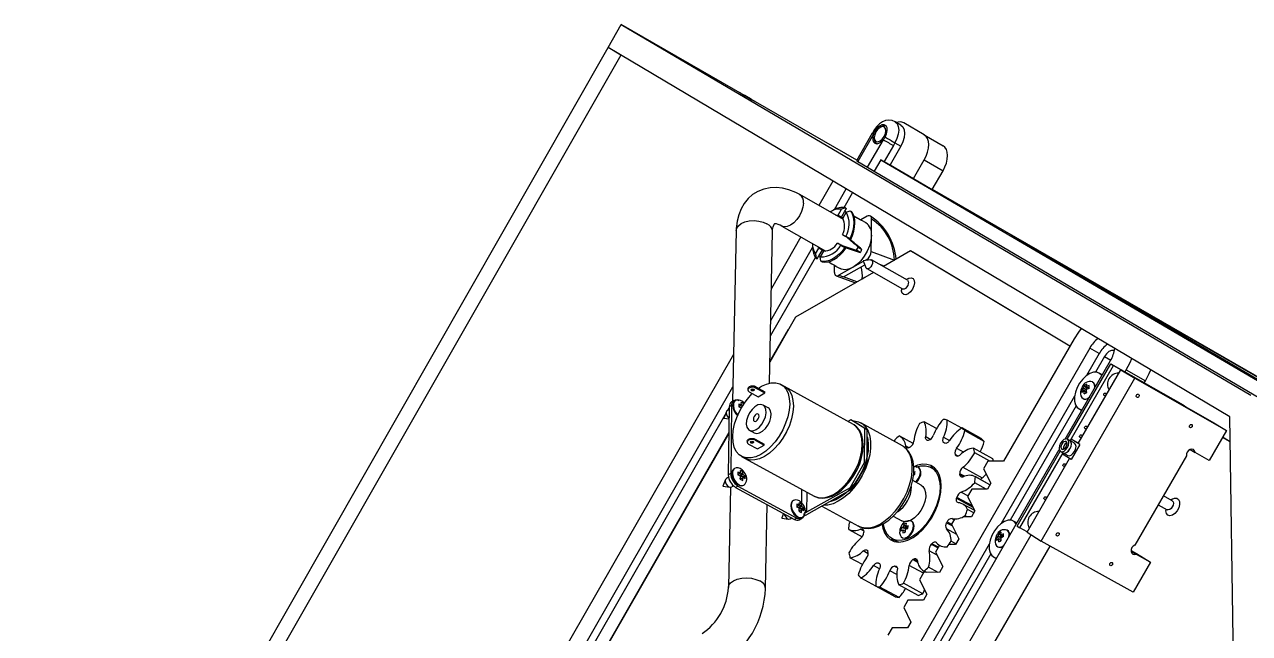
# Model space of a CAD drawing. Extents: x 0 to 155, y 0 to 209.
# Drawn here: x 53 to 114.9, y 178.3 to 209.1 of the extents above; entities that cross this region are included whole.
import ezdxf

# ---------------------------------------------------------------- set-up
doc = ezdxf.new("R2010")
doc.units = 0
doc.layers.get('0').update_dxf_attribs({"linetype": 'CONTINUOUS'})

msp = doc.modelspace()

# ---------------------------------------------------------------- linework, layer by layer
at = {"color": 7, "linetype": 'CONTINUOUS'}
for p, q in [((82.509, 207.905), (83.176, 209.073)), ((83.176, 209.073), (114.969, 190.359)), ((95.075, 202.227), (83.176, 209.073)), ((53.035, 156.292), (82.509, 207.905)), ((83.144, 207.529), (82.509, 207.905)), ((113.914, 189.268), (82.509, 207.905)), ((83.144, 207.529), (53.879, 156.294)), ((89.48, 205.443), (89.36, 205.512)), ((89.36, 205.512), (89.419, 205.476)), ((89.419, 205.476), (89.598, 205.372)), ((89.479, 205.441), (89.48, 205.443)), ((89.66, 205.338), (89.48, 205.443)), ((89.598, 205.372), (89.719, 205.303)), ((89.659, 205.337), (89.66, 205.338)), ((89.719, 205.303), (89.66, 205.338)), ((97.298, 203.994), (97, 204.167)), ((95.852, 203.58), (95.056, 202.194)), ((95.916, 203.543), (95.12, 202.156)), ((95.933, 203.72), (95.839, 203.558)), ((96.313, 203.919), (96.251, 203.884)), ((96.573, 203.93), (96.553, 203.941)), ((98.477, 203.506), (97.441, 204.105)), ((95.613, 201.866), (96.41, 203.255)), ((95.95, 203.358), (95.951, 203.287)), ((96.053, 203.067), (96.072, 203.056)), ((97.293, 202.93), (96.75, 201.983)), ((96.995, 203.102), (96.915, 202.962)), ((96.995, 203.102), (97.293, 202.93)), ((98.477, 203.506), (99.428, 202.953)), ((95.12, 202.156), (95.613, 201.866)), ((96.286, 202.248), (95.951, 201.665)), ((97.099, 201.78), (96.286, 202.248)), ((96.286, 202.248), (122.126, 187.107)), ((96.749, 201.981), (96.75, 201.983)), ((96.75, 201.984), (97.927, 201.294)), ((96.923, 201.881), (96.923, 201.882)), ((97.927, 201.294), (98.472, 202.243)), ((98.472, 202.243), (99.425, 201.692)), ((98.881, 200.744), (99.425, 201.692)), ((93.863, 201.167), (93.157, 199.935)), ((95.951, 201.665), (121.763, 186.481)), ((97.927, 201.294), (98.881, 200.744)), ((94.402, 199.226), (92.184, 200.49)), ((93.937, 199.728), (94.534, 200.769)), ((94.432, 199.836), (94.857, 200.578)), ((119.538, 188.844), (98.884, 200.75)), ((93.896, 199.706), (93.775, 199.637)), ((94.12, 199.451), (94.291, 199.745)), ((94.12, 199.451), (94.298, 199.35)), ((94.494, 199.824), (94.291, 199.745)), ((94.298, 199.35), (94.469, 199.644)), ((94.368, 199.314), (94.298, 199.35)), ((94.532, 199.596), (94.361, 199.302)), ((94.469, 199.644), (94.553, 199.79)), ((94.469, 199.644), (94.546, 199.603)), ((94.494, 199.824), (94.553, 199.79)), ((94.532, 199.596), (94.735, 199.674)), ((94.735, 199.674), (94.794, 199.641)), ((95.591, 199.393), (95.268, 199.208)), ((95.807, 198.431), (95.819, 199.249)), ((88.976, 198.669), (88.788, 190.044)), ((90.662, 190.97), (90.814, 198.627)), ((91.285, 198.893), (93.506, 197.635)), ((95.266, 199.203), (95.269, 199.207)), ((95.534, 199.058), (95.297, 199.193)), ((92.246, 198.348), (90.757, 195.752)), ((94.097, 198.036), (94.275, 197.935)), ((94.262, 197.933), (94.097, 198.036)), ((94.348, 198.467), (94.513, 198.364)), ((94.713, 198.246), (94.513, 198.364)), ((94.713, 198.246), (94.772, 198.212)), ((95.796, 197.611), (95.807, 198.431)), ((102.87, 198.435), (120.751, 188.128)), ((121.791, 187.351), (102.87, 198.435)), ((90.725, 194.131), (92.836, 197.81)), ((92.832, 197.963), (92.835, 197.823)), ((92.981, 197.49), (93.152, 197.784)), ((92.981, 197.49), (93.015, 197.277)), ((93.074, 197.244), (93.159, 197.39)), ((93.152, 197.784), (93.112, 197.858)), ((93.152, 197.784), (93.329, 197.683)), ((93.159, 197.39), (93.329, 197.683)), ((93.226, 197.348), (93.159, 197.39)), ((93.392, 197.633), (93.221, 197.339)), ((93.329, 197.683), (93.407, 197.634)), ((94.262, 197.933), (94.462, 197.814)), ((94.44, 197.832), (94.275, 197.935)), ((94.522, 197.781), (94.44, 197.832)), ((94.462, 197.814), (94.522, 197.781)), ((95.245, 197.565), (95.083, 197.666)), ((95.167, 197.81), (95.328, 197.709)), ((95.796, 197.611), (96.965, 197.182)), ((97.778, 197.642), (96.41, 196.852)), ((105.83, 192.835), (97.778, 197.642)), ((97.778, 197.642), (97.897, 197.574)), ((105.831, 192.837), (97.897, 197.574)), ((90.709, 193.35), (92.985, 197.315)), ((93.015, 197.277), (93.074, 197.244)), ((93.255, 197.126), (93.221, 197.339)), ((93.255, 197.126), (93.314, 197.093)), ((93.943, 196.559), (93.949, 196.909)), ((93.995, 196.881), (94.232, 196.747)), ((95.397, 197.109), (94.17, 196.412)), ((94.404, 196.327), (95.472, 196.933)), ((95.386, 197.136), (95.528, 196.799)), ((95.754, 197.2), (95.393, 197.149)), ((95.559, 197.201), (95.493, 197.163)), ((95.568, 196.752), (97.377, 195.726)), ((97.623, 196.163), (95.815, 197.19)), ((96.45, 196.875), (96.225, 196.958)), ((95.905, 196.561), (91.981, 194.295)), ((94.03, 196.389), (94.999, 196.037)), ((94.17, 196.412), (94.404, 196.327)), ((95.077, 196.082), (94.404, 196.327)), ((95.344, 196.238), (95.472, 196.31)), ((95.344, 196.238), (95.344, 196.237)), ((97.652, 196.24), (97.571, 196.193)), ((97.325, 195.756), (97.326, 195.662)), ((97.329, 195.619), (97.326, 195.662)), ((91.981, 194.295), (90.683, 192.034)), ((91.601, 193.679), (90.684, 192.082)), ((91.621, 193.668), (91.601, 193.679)), ((91.361, 193.262), (91.357, 193.207)), ((91.548, 193.544), (91.506, 193.513)), ((106.045, 193.209), (102.482, 187.027)), ((88.839, 192.41), (77.39, 172.451)), ((106.831, 192.74), (90.442, 164.32)), ((107.314, 192.465), (106.674, 191.356)), ((107.314, 192.465), (106.831, 192.74)), ((105.596, 188.145), (107.885, 192.113)), ((105.695, 188.139), (107.893, 191.949)), ((105.84, 188.058), (108.036, 191.864)), ((107.577, 192.308), (107.126, 191.525)), ((107.893, 191.949), (108.036, 191.864)), ((107.893, 191.949), (111.545, 189.865)), ((108.036, 191.864), (111.688, 189.78)), ((104.373, 182.996), (109.119, 191.218)), ((106.252, 187.92), (108.402, 191.646)), ((107.404, 191.421), (107.308, 191.476)), ((108.402, 191.646), (109.119, 191.218)), ((108.402, 191.646), (113.023, 189.009)), ((108.619, 191.535), (108.68, 191.64)), ((108.68, 191.64), (109.647, 191.087)), ((109.119, 191.218), (113.744, 188.579)), ((78.139, 172.196), (88.804, 190.783)), ((89.567, 190.686), (89.567, 190.629)), ((89.975, 190.722), (89.976, 190.779)), ((89.975, 190.722), (90.422, 190.475)), ((89.976, 190.779), (90.423, 190.532)), ((91.424, 190.803), (91.238, 190.906)), ((94.9, 188.878), (91.424, 190.803)), ((106.542, 190.719), (106.437, 190.644)), ((106.437, 190.644), (106.668, 190.618)), ((106.543, 190.576), (106.438, 190.501)), ((106.542, 190.719), (106.556, 190.851)), ((106.542, 190.719), (106.67, 190.647)), ((106.543, 190.576), (106.682, 190.498)), ((106.556, 190.851), (106.697, 190.66)), ((106.665, 190.788), (106.679, 190.92)), ((106.665, 190.788), (106.801, 190.711)), ((109.586, 190.983), (109.647, 191.087)), ((88.864, 190.088), (88.745, 190.02)), ((89.248, 189.853), (89.236, 189.984)), ((89.641, 190.53), (90.087, 190.283)), ((90.087, 190.283), (90.422, 190.475)), ((90.422, 190.475), (90.423, 190.532)), ((106.067, 190.303), (102.366, 183.887)), ((106.738, 190.207), (106.817, 190.261)), ((78.481, 172.041), (88.42, 189.361)), ((88.489, 189.537), (88.359, 189.206)), ((88.628, 189.645), (88.533, 189.591)), ((88.561, 189.607), (88.629, 189.726)), ((88.63, 189.776), (88.581, 186.34)), ((88.749, 189.844), (88.63, 189.776)), ((88.749, 189.844), (88.7, 186.408)), ((89.248, 189.853), (89.111, 189.775)), ((89.246, 189.711), (89.111, 189.769)), ((89.248, 189.853), (89.113, 189.912)), ((89.346, 189.898), (89.217, 189.723)), ((90.587, 189.726), (90.339, 189.863)), ((106.141, 189.818), (102.814, 184.05)), ((106.287, 189.67), (106.384, 189.615)), ((111.545, 189.865), (111.688, 189.78)), ((111.688, 189.78), (111.684, 189.773)), ((88.361, 189.203), (88.621, 189.162)), ((94.761, 189.123), (94.611, 189.038)), ((95.475, 188.675), (94.761, 189.123)), ((94.761, 189.123), (94.883, 189.055)), ((95.598, 188.607), (94.883, 189.055)), ((94.932, 188.859), (94.9, 188.878)), ((97.369, 187.804), (95.27, 188.968)), ((99.095, 188.671), (98.471, 189.018)), ((100.374, 188.695), (99.637, 189.107)), ((101.358, 188.167), (100.392, 188.706)), ((113.023, 189.009), (113.744, 188.579)), ((114.834, 123.52), (113.914, 189.268)), ((88.611, 188.471), (79.007, 171.738)), ((88.611, 188.423), (79.026, 171.725)), ((89.643, 188.589), (89.891, 188.453)), ((89.941, 188.081), (89.942, 188.138)), ((89.941, 188.081), (90.39, 187.835)), ((89.942, 188.138), (90.39, 187.893)), ((95.464, 186.958), (95.475, 188.675)), ((95.475, 188.675), (95.598, 188.607)), ((95.586, 186.89), (95.598, 188.607)), ((96.983, 188.112), (96.961, 188.03)), ((97.915, 187.92), (97.236, 188.297)), ((101.5, 188.017), (100.534, 188.556)), ((105.827, 188.065), (105.704, 188.134)), ((105.888, 188.142), (105.84, 188.058)), ((106.332, 187.871), (105.888, 188.142)), ((106.259, 187.933), (105.888, 188.142)), ((113.744, 188.579), (112.87, 187.067)), ((113.931, 187.998), (113.542, 188.231)), ((113.931, 188.002), (113.544, 188.233)), ((89.532, 188.046), (89.531, 187.989)), ((89.606, 187.89), (90.054, 187.644)), ((89.837, 188.009), (89.843, 188.013)), ((90.054, 187.644), (90.39, 187.835)), ((90.39, 187.835), (90.39, 187.893)), ((96.851, 172.987), (105.292, 187.618)), ((97.39, 187.792), (97.369, 187.804)), ((101.933, 187.152), (100.966, 187.691)), ((103.165, 183.754), (105.345, 187.532)), ((105.361, 187.521), (105.484, 187.452)), ((106.062, 187.933), (105.828, 188.064)), ((106.332, 187.871), (105.893, 187.111)), ((106.066, 187.93), (106.062, 187.933)), ((106.332, 187.871), (106.332, 187.871)), ((111.91, 187.62), (112.158, 187.471)), ((112.87, 187.067), (112.158, 187.471)), ((89.249, 187.269), (89.436, 187.167)), ((89.436, 187.167), (92.921, 185.263)), ((94.735, 185.691), (95.464, 186.958)), ((94.858, 185.624), (95.586, 186.89)), ((95.464, 186.958), (95.586, 186.89)), ((101.781, 187.022), (101.022, 187.445)), ((101.69, 187.022), (101.474, 186.645)), ((102.482, 187.027), (101.69, 187.022)), ((103.306, 183.666), (105.489, 187.45)), ((103.666, 183.439), (105.813, 187.16)), ((105.489, 187.45), (105.45, 187.383)), ((105.893, 187.111), (105.45, 187.383)), ((105.486, 187.451), (105.719, 187.32)), ((105.893, 187.111), (105.893, 187.111)), ((111.715, 187.296), (109.112, 182.793)), ((88.592, 186.22), (88.485, 186.159)), ((88.7, 186.408), (88.581, 186.34)), ((89.199, 186.274), (89.063, 186.332)), ((89.201, 186.418), (89.064, 186.34)), ((89.201, 186.418), (89.065, 186.476)), ((89.313, 186.482), (89.169, 186.287)), ((89.201, 186.418), (89.189, 186.55)), ((89.325, 186.35), (89.195, 186.276)), ((89.198, 186.25), (89.432, 186.276)), ((89.325, 186.35), (89.313, 186.482)), ((97.929, 186.34), (97.995, 186.357)), ((97.944, 186.44), (98.001, 186.409)), ((97.945, 186.49), (98.014, 186.508)), ((99.064, 186.572), (98.822, 186.706)), ((99.064, 186.572), (99.138, 186.525)), ((100.426, 186.719), (101.394, 186.181)), ((101.796, 185.838), (101.053, 186.25)), ((101.796, 185.838), (101.062, 186.245)), ((101.474, 186.645), (101.842, 185.918)), ((88.439, 186.104), (88.309, 185.773)), ((88.31, 185.771), (88.661, 185.713)), ((88.693, 185.712), (88.582, 180.647)), ((88.731, 185.723), (88.839, 185.784)), ((89.067, 185.774), (88.948, 185.706)), ((88.948, 185.706), (91.917, 184.092)), ((89.067, 185.774), (92.036, 184.159)), ((89.324, 186.206), (89.183, 186.127)), ((94.735, 185.691), (92.529, 184.455)), ((94.858, 185.624), (92.533, 184.321)), ((94.735, 185.691), (94.858, 185.624)), ((98.327, 185.81), (97.891, 186.05)), ((100.882, 185.62), (100.666, 185.244)), ((101.672, 185.623), (100.882, 185.62)), ((101.6, 185.623), (101.024, 185.942)), ((101.842, 185.918), (101.672, 185.623)), ((100.666, 185.244), (101.033, 184.514)), ((110.996, 185.034), (110.552, 185.284)), ((110.99, 185.105), (110.934, 185.069)), ((90.457, 180.606), (90.541, 184.84)), ((91.368, 184.39), (91.276, 184.162)), ((92.169, 184.8), (92.033, 184.724)), ((92.168, 184.657), (92.033, 184.714)), ((92.169, 184.8), (92.035, 184.858)), ((92.28, 184.865), (92.136, 184.671)), ((92.291, 184.59), (92.153, 184.512)), ((92.169, 184.8), (92.156, 184.932)), ((92.292, 184.733), (92.163, 184.661)), ((92.167, 184.634), (92.398, 184.66)), ((92.292, 184.733), (92.28, 184.865)), ((93.31, 184.757), (95.151, 183.752)), ((101.025, 184.531), (100.419, 184.865)), ((100.977, 184.418), (100.663, 184.592)), ((101.033, 184.514), (100.863, 184.219)), ((110.29, 184.83), (110.741, 184.577)), ((110.678, 184.612), (110.676, 184.545)), ((91.278, 184.159), (91.628, 184.1)), ((91.697, 184.11), (91.788, 184.162)), ((92.036, 184.159), (91.917, 184.092)), ((92.173, 184.072), (92.292, 184.139)), ((94.681, 183.894), (94.751, 183.97)), ((96.907, 184.252), (97.343, 184.013)), ((97.61, 183.605), (97.451, 183.85)), ((97.535, 183.754), (97.666, 183.788)), ((97.535, 183.754), (97.653, 183.69)), ((100.006, 184.1), (99.858, 183.843)), ((99.858, 183.843), (100.224, 183.111)), ((100.863, 184.219), (100.49, 184.219)), ((100.642, 184.219), (100.536, 184.277)), ((103.08, 183.95), (102.983, 184.003)), ((103.165, 183.754), (103.306, 183.666)), ((94.659, 183.584), (95.344, 183.211)), ((97.561, 183.614), (97.316, 183.66)), ((97.398, 183.559), (97.393, 183.403)), ((97.398, 183.559), (97.513, 183.496)), ((97.417, 183.711), (97.582, 183.62)), ((97.516, 183.602), (97.512, 183.446)), ((97.516, 183.602), (97.646, 183.637)), ((99.883, 176.397), (103.873, 183.31)), ((102.229, 183.242), (102.125, 183.168)), ((102.125, 183.168), (102.352, 183.143)), ((102.229, 183.242), (102.244, 183.375)), ((102.229, 183.242), (102.361, 183.169)), ((102.244, 183.375), (102.387, 183.182)), ((102.351, 183.309), (102.366, 183.442)), ((102.351, 183.309), (102.485, 183.235)), ((103.678, 183.46), (103.306, 183.666)), ((103.666, 183.439), (104.373, 182.996)), ((101.761, 182.837), (91.372, 164.825)), ((96.855, 183.114), (97.097, 182.981)), ((99.246, 182.781), (99.051, 182.442)), ((99.268, 182.768), (99.296, 182.753)), ((99.663, 182.694), (99.635, 182.709)), ((100.054, 182.816), (99.752, 182.817)), ((100.074, 182.852), (99.831, 182.985)), ((100.224, 183.111), (100.054, 182.816)), ((100.861, 175.87), (104.83, 182.743)), ((102.229, 183.098), (102.125, 183.024)), ((102.229, 183.098), (102.365, 183.023)), ((102.423, 182.727), (102.501, 182.78)), ((109.027, 180.423), (104.373, 182.996)), ((108.924, 182.52), (109.188, 182.374)), ((101.831, 182.347), (91.638, 164.677)), ((95.352, 181.815), (94.725, 182.155)), ((99.051, 182.442), (99.416, 181.709)), ((101.986, 182.189), (102.083, 182.136)), ((108.925, 182.491), (109.185, 182.329)), ((109.9, 181.931), (109.027, 180.423)), ((109.185, 182.329), (109.9, 181.931)), ((109.188, 182.374), (109.9, 181.931)), ((98.461, 181.418), (98.244, 181.043)), ((98.447, 181.487), (98.574, 181.417)), ((98.574, 181.417), (98.459, 181.48)), ((99.246, 181.414), (98.461, 181.418)), ((99.173, 181.414), (98.693, 181.676)), ((99.416, 181.709), (99.246, 181.414)), ((96.027, 180.726), (95.282, 181.129)), ((96.999, 180.185), (96.027, 180.712)), ((97.202, 180.148), (96.23, 180.675)), ((98.164, 180.252), (97.191, 180.78)), ((98.4, 180.337), (97.428, 180.865)), ((98.244, 181.043), (98.607, 180.307)), ((98.607, 180.307), (98.437, 180.012)), ((97.654, 180.019), (97.438, 179.644)), ((97.438, 179.644), (97.8, 178.906)), ((98.437, 180.012), (97.654, 180.019)), ((97.8, 178.906), (97.63, 178.611)), ((96.848, 178.62), (96.632, 178.245)), ((97.63, 178.611), (96.848, 178.62))]:
    msp.add_line(p, q, dxfattribs=at)
at = {"color": 8, "linetype": 'CONTINUOUS'}
for p, q in [((96.915, 202.962), (96.45, 202.153)), ((95.615, 197.181), (95.559, 197.201)), ((107.577, 192.308), (107.893, 192.127)), ((98.549, 188.27), (98.802, 188.129)), ((99.452, 188.233), (99.75, 188.067)), ((97.541, 187.797), (97.706, 187.706)), ((100.112, 187.689), (100.469, 187.49)), ((100.182, 187.283), (100.041, 187.362)), ((100.053, 187.338), (100.159, 187.279)), ((100.504, 186.264), (100.267, 186.396)), ((100.268, 186.362), (100.469, 186.251)), ((92.292, 184.915), (92.299, 185.603)), ((92.539, 185.471), (92.529, 184.455)), ((100.111, 185.163), (100.936, 184.707)), ((100.906, 184.766), (100.121, 185.2)), ((100.344, 185.469), (100.687, 185.28)), ((99.606, 183.923), (99.899, 183.762)), ((99.866, 183.826), (99.625, 183.959)), ((99.878, 184.132), (99.99, 184.071)), ((95.414, 183.505), (95.248, 183.596)), ((100.113, 183.333), (99.597, 183.617)), ((98.829, 182.835), (99.17, 182.648)), ((99.189, 182.681), (98.856, 182.864)), ((95.651, 182.356), (95.396, 182.495)), ((97.902, 182.066), (98.141, 181.935)), ((98.134, 181.972), (97.931, 182.083)), ((99.133, 182.278), (98.724, 182.502)), ((96.216, 181.594), (95.916, 181.757)), ((97.09, 181.301), (96.73, 181.497)), ((96.967, 181.733), (97.111, 181.655)), ((97.102, 181.678), (96.994, 181.736)), ((98.432, 181.368), (97.716, 181.758))]:
    msp.add_line(p, q, dxfattribs=at)
at = {"color": 7, "linetype": 'CONTINUOUS'}
for points in [[(89.618, 205.364), (89.469, 205.45), (89.331, 205.53), (89.22, 205.594), (89.152, 205.632), (89.137, 205.64), (89.176, 205.617), (89.264, 205.565), (89.389, 205.492), (89.535, 205.407), (89.681, 205.323), (89.808, 205.25), (89.899, 205.198), (89.941, 205.175), (89.929, 205.183), (89.864, 205.221), (89.755, 205.284), (89.618, 205.364)], [(89.411, 205.483), (89.347, 205.519), (89.313, 205.539), (89.313, 205.538), (89.348, 205.518), (89.411, 205.48), (89.494, 205.432), (89.585, 205.38), (89.668, 205.332), (89.731, 205.295), (89.766, 205.276), (89.765, 205.277), (89.731, 205.297), (89.667, 205.334), (89.584, 205.383), (89.494, 205.435), (89.411, 205.483)], [(96.999, 204.165), (96.852, 204.227), (96.687, 204.246), (96.526, 204.222), (96.366, 204.159), (96.209, 204.053), (96.061, 203.906), (95.932, 203.72)], [(95.916, 203.543), (95.879, 203.393), (95.878, 203.258), (95.913, 203.15), (95.98, 203.08), (96.073, 203.056), (96.184, 203.079), (96.3, 203.148), (96.41, 203.255)], [(96.449, 203.419), (96.513, 203.567), (96.537, 203.711), (96.515, 203.829), (96.452, 203.903), (96.357, 203.921), (96.245, 203.881), (96.133, 203.789), (96.037, 203.659), (95.973, 203.51), (95.95, 203.366), (95.971, 203.248), (96.034, 203.175), (96.129, 203.157), (96.241, 203.196), (96.354, 203.289), (96.449, 203.419)], [(96.503, 203.388), (96.577, 203.554), (96.611, 203.718), (96.601, 203.86), (96.547, 203.964), (96.457, 204.016), (96.341, 204.011), (96.213, 203.949), (96.089, 203.837), (95.984, 203.69)], [(97.298, 203.994), (97.4, 203.899), (97.464, 203.755), (97.485, 203.573), (97.462, 203.365), (97.397, 203.146), (97.293, 202.93)], [(98.472, 202.243), (98.568, 202.434), (98.64, 202.63), (98.684, 202.824), (98.699, 203.007), (98.685, 203.172), (98.642, 203.314), (98.572, 203.427), (98.477, 203.506)], [(99.425, 201.692), (99.521, 201.883), (99.593, 202.079), (99.637, 202.272), (99.652, 202.454), (99.637, 202.62), (99.594, 202.761), (99.523, 202.874), (99.428, 202.953)], [(92.184, 200.49), (91.991, 200.591), (91.637, 200.733), (91.313, 200.815), (90.997, 200.848), (90.691, 200.835), (90.368, 200.767), (90.072, 200.649), (89.808, 200.485), (89.578, 200.281), (89.384, 200.042), (89.226, 199.771), (89.105, 199.469), (89.022, 199.137), (88.981, 198.778), (88.976, 198.669)], [(94.008, 199.45), (94.038, 199.453), (94.12, 199.451)], [(94.735, 199.674), (94.816, 199.559), (94.874, 199.418), (94.908, 199.254), (94.917, 199.071), (94.902, 198.874), (94.862, 198.668), (94.799, 198.457), (94.713, 198.246)], [(94.772, 198.212), (94.858, 198.423), (94.921, 198.634), (94.961, 198.84), (94.977, 199.037), (94.967, 199.22), (94.933, 199.384), (94.875, 199.525), (94.794, 199.641)], [(94.899, 199.412), (95.002, 199.356), (95.269, 199.207)], [(95.819, 199.249), (95.807, 199.334), (95.77, 199.393), (95.712, 199.421), (95.64, 199.414), (95.591, 199.393)], [(90.814, 198.627), (90.819, 198.717), (90.841, 198.856), (90.871, 198.949), (90.897, 198.996), (90.908, 199.01), (90.908, 199.01)], [(95.807, 198.431), (95.781, 198.174), (95.709, 197.904), (95.595, 197.633), (95.446, 197.376), (95.268, 197.145), (95.07, 196.953), (94.864, 196.808), (94.658, 196.719), (94.464, 196.689), (94.29, 196.72), (94.232, 196.747)], [(94.462, 197.814), (94.323, 197.638), (94.172, 197.481), (94.015, 197.348), (93.854, 197.242), (93.694, 197.165), (93.538, 197.12), (93.391, 197.107), (93.255, 197.126)], [(93.314, 197.093), (93.45, 197.073), (93.598, 197.086), (93.754, 197.132), (93.914, 197.208), (94.074, 197.314), (94.232, 197.447), (94.382, 197.604), (94.522, 197.781)], [(95.131, 197.845), (95.086, 197.762), (95.034, 197.678)], [(93.62, 197.104), (93.81, 196.99), (94.019, 196.869)], [(95.385, 197.137), (95.386, 197.135), (95.388, 197.134), (95.39, 197.134), (95.392, 197.135), (95.394, 197.137), (95.396, 197.14), (95.397, 197.143), (95.397, 197.146), (95.396, 197.148), (95.395, 197.149), (95.393, 197.149), (95.391, 197.148), (95.388, 197.146), (95.387, 197.143), (95.386, 197.14), (95.385, 197.137)], [(95.754, 197.2), (95.799, 197.197), (95.844, 197.163), (95.866, 197.1), (95.861, 197.016), (95.83, 196.927), (95.779, 196.843), (95.713, 196.78), (95.645, 196.745), (95.584, 196.745), (95.539, 196.779), (95.528, 196.799)], [(93.943, 196.559), (93.947, 196.507), (93.959, 196.462), (93.98, 196.426), (94.008, 196.4), (94.042, 196.386), (94.082, 196.383), (94.125, 196.392), (94.17, 196.412)], [(97.652, 196.24), (97.703, 196.265), (97.817, 196.286), (97.909, 196.248), (97.966, 196.157), (97.982, 196.026), (97.953, 195.872), (97.884, 195.716), (97.784, 195.579), (97.666, 195.48), (97.547, 195.432), (97.442, 195.441), (97.366, 195.506), (97.329, 195.619), (97.329, 195.619)], [(97.623, 196.163), (97.652, 196.136), (97.674, 196.073), (97.67, 195.99), (97.639, 195.9), (97.587, 195.817), (97.522, 195.754), (97.454, 195.719), (97.392, 195.719), (97.377, 195.726)], [(106.398, 193.729), (106.263, 193.549), (106.045, 193.209)], [(108.066, 192.616), (108.05, 192.621), (107.933, 192.619), (107.805, 192.56), (107.682, 192.452), (107.577, 192.308)], [(108.68, 191.64), (108.867, 192.002), (108.956, 192.211)], [(107.442, 191.346), (107.441, 191.348), (107.331, 191.462), (107.187, 191.519), (107.019, 191.517), (106.837, 191.456), (106.653, 191.339), (106.478, 191.174), (106.322, 190.972), (106.197, 190.745), (106.109, 190.507), (106.064, 190.273), (106.065, 190.058), (106.112, 189.875), (106.202, 189.736), (106.33, 189.649), (106.448, 189.622)], [(107.462, 191.38), (107.427, 191.407), (107.404, 191.421)], [(109.647, 191.087), (109.834, 191.45), (109.916, 191.641)], [(90.104, 190.708), (90.26, 190.808), (90.509, 190.924), (90.75, 190.986), (90.976, 190.989), (91.179, 190.935), (91.354, 190.825), (91.496, 190.662), (91.599, 190.451), (91.661, 190.198), (91.679, 189.912), (91.654, 189.6), (91.586, 189.272), (91.476, 188.939), (91.329, 188.61), (91.149, 188.296), (90.941, 188.006), (90.711, 187.749), (90.467, 187.534), (90.217, 187.365), (89.967, 187.25), (89.726, 187.19), (89.501, 187.189), (89.298, 187.245), (89.124, 187.357), (88.984, 187.521), (88.883, 187.733), (88.822, 187.986), (88.805, 188.272), (88.83, 188.583), (88.899, 188.909), (89.008, 189.24), (89.155, 189.567), (89.334, 189.879), (89.541, 190.167), (89.768, 190.423), (89.792, 190.446)], [(91.424, 190.803), (91.54, 190.722), (91.682, 190.559), (91.785, 190.348), (91.847, 190.095), (91.866, 189.809), (91.84, 189.497), (91.772, 189.169), (91.663, 188.836), (91.516, 188.508), (91.335, 188.194), (91.127, 187.904), (90.898, 187.647), (90.654, 187.432), (90.403, 187.263), (90.154, 187.148), (89.913, 187.088), (89.687, 187.087), (89.485, 187.143), (89.436, 187.167)], [(91.424, 190.803), (91.54, 190.722), (91.682, 190.559), (91.785, 190.348), (91.847, 190.095), (91.866, 189.809), (91.84, 189.497), (91.772, 189.169), (91.663, 188.836), (91.516, 188.508), (91.335, 188.194), (91.127, 187.904), (90.898, 187.647), (90.654, 187.432), (90.403, 187.263), (90.154, 187.148), (89.913, 187.088), (89.687, 187.087), (89.485, 187.143), (89.436, 187.167)], [(89.976, 190.779), (89.897, 190.808), (89.804, 190.819), (89.712, 190.808), (89.635, 190.779), (89.584, 190.735), (89.567, 190.686)], [(89.975, 190.722), (89.896, 190.751), (89.803, 190.761), (89.711, 190.751), (89.634, 190.722), (89.583, 190.677), (89.567, 190.626), (89.587, 190.574), (89.641, 190.53)], [(89.746, 190.66), (89.773, 190.67), (89.806, 190.674), (89.839, 190.67), (89.868, 190.66), (89.887, 190.644), (89.894, 190.626), (89.888, 190.607), (89.87, 190.591), (89.842, 190.581), (89.81, 190.577), (89.776, 190.581), (89.748, 190.591), (89.729, 190.607), (89.722, 190.626), (89.728, 190.644), (89.746, 190.66)], [(106.447, 190.772), (106.381, 190.613), (106.366, 190.544), (106.361, 190.434), (106.382, 190.328), (106.435, 190.237), (106.499, 190.186)], [(106.437, 190.644), (106.435, 190.541), (106.438, 190.501)], [(106.559, 190.428), (106.546, 190.533), (106.543, 190.576)], [(106.679, 190.92), (106.589, 190.872), (106.556, 190.851)], [(106.8, 190.847), (106.703, 190.807), (106.665, 190.788)], [(106.801, 190.704), (106.704, 190.664), (106.666, 190.645)], [(106.682, 190.497), (106.669, 190.602), (106.666, 190.645)], [(106.801, 190.704), (106.8, 190.808), (106.8, 190.847)], [(88.912, 190.066), (88.892, 190.055), (88.832, 189.96), (88.81, 189.84), (88.825, 189.697), (88.88, 189.549), (88.968, 189.413), (89.064, 189.32)], [(88.944, 190.094), (88.907, 190.067), (88.848, 189.967), (88.834, 189.827), (88.867, 189.667), (88.942, 189.507), (89.05, 189.37), (89.072, 189.349)], [(89.36, 189.916), (89.272, 189.967), (89.236, 189.984)], [(106.559, 190.428), (106.646, 190.477), (106.682, 190.497)], [(107.632, 190.459), (107.648, 190.444), (107.656, 190.422), (107.655, 190.396), (107.645, 190.371), (107.628, 190.349), (107.606, 190.336), (107.583, 190.332), (107.562, 190.338), (107.546, 190.353), (107.537, 190.375), (107.538, 190.401), (107.548, 190.426), (107.565, 190.447), (107.587, 190.461), (107.61, 190.465), (107.632, 190.459)], [(109.301, 190.405), (109.321, 190.386), (109.332, 190.358), (109.331, 190.326), (109.318, 190.294), (109.297, 190.268), (109.269, 190.251), (109.24, 190.246), (109.213, 190.253), (109.193, 190.272), (109.183, 190.3), (109.184, 190.332), (109.196, 190.364), (109.217, 190.391), (109.245, 190.408), (109.274, 190.413), (109.301, 190.405)], [(88.533, 189.591), (88.532, 189.59), (88.492, 189.545), (88.477, 189.473), (88.49, 189.387), (88.528, 189.298), (88.586, 189.221), (88.622, 189.189)], [(89.113, 189.912), (89.112, 189.81), (89.111, 189.769)], [(89.982, 188.624), (90.131, 188.735), (90.267, 188.89), (90.379, 189.075), (90.456, 189.274), (90.492, 189.468), (90.483, 189.641), (90.43, 189.777), (90.338, 189.864), (90.215, 189.894), (90.073, 189.865), (89.923, 189.779), (89.779, 189.644), (89.654, 189.473), (89.559, 189.279), (89.502, 189.081), (89.488, 188.895), (89.519, 188.739), (89.592, 188.627), (89.7, 188.567), (89.834, 188.566), (89.982, 188.624)], [(89.988, 189.054), (90.043, 189.099), (90.09, 189.163), (90.122, 189.237), (90.134, 189.309), (90.124, 189.368), (90.093, 189.406), (90.047, 189.417), (89.992, 189.399), (89.937, 189.354), (89.89, 189.29), (89.858, 189.217), (89.846, 189.145), (89.856, 189.085), (89.887, 189.047), (89.933, 189.036), (89.988, 189.054)], [(89.891, 188.453), (90.013, 188.423), (90.156, 188.451), (90.306, 188.537), (90.45, 188.671), (90.576, 188.843), (90.671, 189.037), (90.728, 189.236), (90.741, 189.421), (90.71, 189.577), (90.637, 189.69), (90.587, 189.726)], [(106.384, 189.615), (106.426, 189.595), (106.431, 189.593)], [(92.926, 185.263), (92.944, 185.251), (93.142, 185.181), (93.355, 185.161), (93.581, 185.19), (93.818, 185.269), (94.058, 185.396), (94.296, 185.569), (94.522, 185.782), (94.733, 186.028), (94.921, 186.301), (95.084, 186.594), (95.216, 186.899), (95.314, 187.209), (95.376, 187.516), (95.398, 187.813), (95.38, 188.093), (95.319, 188.347), (95.216, 188.569), (95.075, 188.747), (94.935, 188.852)], [(94.859, 189.069), (94.934, 189.066), (95.157, 189.019), (95.352, 188.915), (95.515, 188.757), (95.641, 188.549), (95.726, 188.297), (95.768, 188.007), (95.766, 187.688), (95.72, 187.348), (95.631, 186.997), (95.501, 186.644), (95.334, 186.299), (95.135, 185.972), (94.909, 185.671), (94.663, 185.405), (94.402, 185.181), (94.135, 185.005), (93.869, 184.882), (93.61, 184.815), (93.395, 184.804)], [(106.668, 188.789), (106.684, 188.773), (106.692, 188.751), (106.691, 188.726), (106.682, 188.7), (106.665, 188.679), (106.643, 188.666), (106.619, 188.662), (106.598, 188.667), (106.582, 188.683), (106.573, 188.705), (106.574, 188.73), (106.584, 188.756), (106.601, 188.777), (106.623, 188.79), (106.646, 188.794), (106.668, 188.789)], [(111.984, 188.878), (112.004, 188.859), (112.014, 188.831), (112.013, 188.799), (112.001, 188.767), (111.98, 188.741), (111.952, 188.724), (111.923, 188.719), (111.897, 188.726), (111.877, 188.745), (111.867, 188.773), (111.868, 188.805), (111.88, 188.836), (111.901, 188.863), (111.929, 188.88), (111.958, 188.885), (111.984, 188.878)], [(89.941, 188.081), (89.862, 188.11), (89.769, 188.12), (89.677, 188.11), (89.599, 188.081), (89.548, 188.037), (89.531, 187.985), (89.552, 187.934), (89.606, 187.89)], [(89.532, 188.046), (89.549, 188.094), (89.6, 188.138), (89.677, 188.168), (89.77, 188.178), (89.863, 188.168), (89.942, 188.138)], [(95.595, 188.25), (95.621, 188.141), (95.651, 187.858), (95.639, 187.549), (95.583, 187.222), (95.486, 186.887), (95.35, 186.553), (95.18, 186.23), (94.98, 185.927), (94.756, 185.654), (94.515, 185.418), (94.264, 185.226), (94.009, 185.083), (93.759, 184.994), (93.717, 184.985)], [(98.67, 188.077), (98.639, 188.077), (98.611, 188.085), (98.587, 188.1), (98.568, 188.123), (98.554, 188.153), (98.546, 188.188), (98.545, 188.227), (98.549, 188.27)], [(99.479, 187.952), (99.456, 187.969), (99.438, 187.993), (99.425, 188.024), (99.418, 188.06), (99.418, 188.1), (99.423, 188.143), (99.435, 188.188), (99.452, 188.233)], [(105.357, 187.524), (105.438, 187.505), (105.534, 187.536), (105.629, 187.611), (105.71, 187.719), (105.764, 187.844), (105.782, 187.966), (105.763, 188.067), (105.708, 188.132), (105.627, 188.15), (105.531, 188.119), (105.436, 188.044), (105.355, 187.936), (105.302, 187.811), (105.283, 187.689), (105.303, 187.588), (105.357, 187.524)], [(106.414, 188.348), (106.43, 188.333), (106.438, 188.311), (106.437, 188.285), (106.428, 188.26), (106.411, 188.239), (106.389, 188.225), (106.365, 188.221), (106.344, 188.227), (106.328, 188.242), (106.319, 188.264), (106.32, 188.29), (106.33, 188.315), (106.347, 188.336), (106.369, 188.35), (106.392, 188.354), (106.414, 188.348)], [(89.711, 188.019), (89.739, 188.03), (89.772, 188.033), (89.805, 188.03), (89.833, 188.019), (89.853, 188.004), (89.86, 187.985), (89.854, 187.967), (89.836, 187.951), (89.808, 187.941), (89.775, 187.937), (89.742, 187.941), (89.714, 187.951), (89.694, 187.967), (89.687, 187.985), (89.693, 188.004), (89.711, 188.019)], [(95.129, 183.773), (95.222, 183.717), (95.44, 183.65), (95.671, 183.633), (95.915, 183.664), (96.168, 183.745), (96.426, 183.875), (96.68, 184.051), (96.925, 184.269), (97.153, 184.521), (97.361, 184.802), (97.542, 185.105), (97.695, 185.424), (97.815, 185.751), (97.898, 186.079), (97.944, 186.402), (97.948, 186.713), (97.91, 187.005), (97.829, 187.27), (97.704, 187.499), (97.541, 187.682), (97.392, 187.785)], [(97.737, 187.722), (97.702, 187.705), (97.669, 187.695), (97.638, 187.693), (97.609, 187.699), (97.584, 187.714), (97.564, 187.735), (97.55, 187.763), (97.541, 187.797)], [(99.753, 188.072), (99.725, 188.033), (99.693, 187.999), (99.66, 187.971), (99.625, 187.949), (99.591, 187.935), (99.558, 187.929), (99.527, 187.931), (99.5, 187.941)], [(105.423, 187.638), (105.474, 187.626), (105.534, 187.645), (105.593, 187.692), (105.644, 187.76), (105.677, 187.838), (105.689, 187.914), (105.676, 187.977), (105.642, 188.018), (105.592, 188.029), (105.532, 188.01), (105.472, 187.963), (105.422, 187.895), (105.388, 187.817), (105.377, 187.741), (105.389, 187.678), (105.423, 187.638)], [(105.482, 187.454), (105.563, 187.435), (105.658, 187.466), (105.754, 187.541), (105.834, 187.649), (105.888, 187.774), (105.906, 187.896), (105.887, 187.997), (105.832, 188.062), (105.828, 188.064)], [(105.484, 187.452), (105.562, 187.436), (105.657, 187.467), (105.752, 187.542), (105.833, 187.65), (105.887, 187.775), (105.905, 187.897), (105.886, 187.998), (105.831, 188.062), (105.827, 188.065)], [(105.719, 187.32), (105.796, 187.304), (105.892, 187.335), (105.987, 187.41), (106.068, 187.518), (106.122, 187.643), (106.14, 187.765), (106.12, 187.866), (106.066, 187.93)], [(112.158, 187.471), (112.127, 187.554), (112.068, 187.61), (111.988, 187.633), (111.901, 187.617), (111.818, 187.565), (111.754, 187.486), (111.718, 187.392), (111.715, 187.296)], [(99.315, 185.458), (99.335, 185.77), (99.311, 186.057), (99.244, 186.31), (99.137, 186.523), (98.992, 186.69), (98.814, 186.805), (98.608, 186.866), (98.381, 186.871), (98.137, 186.819), (97.946, 186.743)], [(100.284, 187.343), (100.25, 187.316), (100.215, 187.296), (100.181, 187.283), (100.148, 187.278), (100.118, 187.282), (100.092, 187.293), (100.07, 187.312), (100.053, 187.338)], [(105.573, 186.892), (105.589, 186.877), (105.598, 186.855), (105.597, 186.829), (105.587, 186.804), (105.57, 186.783), (105.548, 186.769), (105.525, 186.765), (105.503, 186.771), (105.487, 186.786), (105.479, 186.808), (105.48, 186.834), (105.489, 186.859), (105.506, 186.88), (105.528, 186.894), (105.552, 186.898), (105.573, 186.892)], [(88.864, 186.632), (88.843, 186.62), (88.783, 186.525), (88.761, 186.404), (88.777, 186.26), (88.832, 186.11), (88.92, 185.974), (89.033, 185.867), (89.087, 185.832)], [(88.895, 186.659), (88.858, 186.632), (88.8, 186.531), (88.786, 186.39), (88.819, 186.229), (88.894, 186.069), (89.002, 185.932), (89.127, 185.836)], [(89.425, 186.404), (89.323, 186.542), (89.272, 186.59), (89.18, 186.651), (89.078, 186.686), (88.972, 186.688), (88.893, 186.659)], [(89.065, 186.476), (89.065, 186.374), (89.063, 186.332)], [(89.183, 186.125), (89.197, 186.231), (89.199, 186.274)], [(89.313, 186.482), (89.225, 186.533), (89.189, 186.55)], [(89.432, 186.276), (89.36, 186.329), (89.325, 186.35)], [(89.431, 186.132), (89.435, 186.236), (89.432, 186.276)], [(98.065, 186.722), (98.308, 186.786), (98.536, 186.793), (98.744, 186.743), (98.924, 186.637), (99.071, 186.479), (99.18, 186.273), (99.249, 186.025), (99.274, 185.743), (99.256, 185.436), (99.194, 185.112), (99.091, 184.783), (98.949, 184.457), (98.774, 184.145), (98.57, 183.856), (98.343, 183.6), (98.101, 183.384), (97.851, 183.214), (97.601, 183.097), (97.358, 183.034), (97.129, 183.029), (96.923, 183.081), (96.744, 183.189), (96.598, 183.348), (96.49, 183.555), (96.423, 183.803), (96.414, 183.866)], [(97.995, 186.357), (98.008, 186.467), (98.014, 186.508)], [(98.035, 185.97), (98.075, 186.009), (98.178, 186.147), (98.25, 186.306), (98.281, 186.465), (98.267, 186.601), (98.21, 186.698), (98.178, 186.721)], [(98.063, 185.957), (98.161, 186.058), (98.244, 186.195), (98.295, 186.344), (98.306, 186.491), (98.277, 186.61), (98.214, 186.696), (98.172, 186.716)], [(98.964, 186.706), (98.85, 186.732), (98.696, 186.741)], [(100.441, 186.239), (100.407, 186.228), (100.375, 186.225), (100.346, 186.23), (100.32, 186.243), (100.299, 186.264), (100.282, 186.291), (100.272, 186.324), (100.268, 186.362)], [(88.485, 186.159), (88.483, 186.158), (88.442, 186.111), (88.428, 186.039), (88.44, 185.952), (88.478, 185.863), (88.536, 185.786), (88.605, 185.733)], [(88.605, 185.733), (88.674, 185.711), (88.731, 185.723)], [(89.183, 186.125), (89.274, 186.076), (89.307, 186.058)], [(89.307, 186.058), (89.321, 186.163), (89.324, 186.206)], [(89.431, 186.132), (89.358, 186.186), (89.324, 186.206)], [(98.327, 185.81), (98.404, 185.752), (98.495, 185.619), (98.545, 185.441), (98.55, 185.23), (98.509, 184.999), (98.427, 184.762), (98.307, 184.535), (98.157, 184.332), (97.987, 184.165), (97.807, 184.045), (97.629, 183.98), (97.464, 183.973), (97.343, 184.013)], [(91.834, 185.014), (91.813, 185.002), (91.754, 184.907), (91.732, 184.787), (91.748, 184.644), (91.802, 184.495), (91.89, 184.359), (92.002, 184.252), (92.056, 184.217)], [(91.87, 185.044), (91.828, 185.014), (91.77, 184.913), (91.757, 184.772), (91.79, 184.611), (91.865, 184.452), (91.972, 184.316), (92.096, 184.221)], [(92.334, 184.202), (92.409, 184.266), (92.452, 184.344), (92.475, 184.5), (92.455, 184.63), (92.41, 184.75), (92.346, 184.856), (92.246, 184.965), (92.172, 185.018), (92.079, 185.06), (91.973, 185.073), (91.864, 185.041)], [(96.353, 183.834), (96.389, 183.641), (96.475, 183.406), (96.6, 183.214), (96.76, 183.071), (96.952, 182.981), (97.169, 182.946), (97.405, 182.968), (97.654, 183.046), (97.908, 183.177), (98.161, 183.359), (98.404, 183.586), (98.631, 183.851), (98.835, 184.147), (99.009, 184.465), (99.15, 184.796), (99.253, 185.13), (99.315, 185.458)], [(100.2, 184.93), (100.171, 184.937), (100.146, 184.951), (100.126, 184.973), (100.111, 185.002), (100.102, 185.036), (100.099, 185.075), (100.102, 185.118), (100.111, 185.163)], [(104.611, 185.224), (104.627, 185.209), (104.635, 185.187), (104.634, 185.161), (104.625, 185.136), (104.608, 185.115), (104.586, 185.101), (104.562, 185.097), (104.541, 185.103), (104.525, 185.118), (104.516, 185.14), (104.517, 185.165), (104.527, 185.19), (104.544, 185.211), (104.566, 185.225), (104.589, 185.229), (104.611, 185.224)], [(110.99, 185.105), (111.109, 185.159), (111.227, 185.159), (111.317, 185.099), (111.367, 184.988), (111.372, 184.84), (111.33, 184.675), (111.247, 184.516), (111.134, 184.384), (111.006, 184.298), (110.881, 184.268), (110.776, 184.298), (110.705, 184.385), (110.705, 184.385)], [(110.996, 185.034), (110.999, 185.032), (111.041, 184.983), (111.056, 184.908), (111.043, 184.816), (111.003, 184.724), (110.942, 184.643), (110.871, 184.587), (110.799, 184.565), (110.741, 184.577)], [(92.035, 184.858), (92.034, 184.756), (92.033, 184.714)], [(92.152, 184.509), (92.165, 184.614), (92.168, 184.657)], [(92.152, 184.509), (92.242, 184.46), (92.275, 184.442)], [(92.28, 184.865), (92.193, 184.916), (92.156, 184.932)], [(92.275, 184.442), (92.289, 184.547), (92.291, 184.59)], [(92.397, 184.516), (92.325, 184.569), (92.291, 184.59)], [(92.398, 184.66), (92.326, 184.713), (92.292, 184.733)], [(92.397, 184.516), (92.401, 184.62), (92.398, 184.66)], [(110.705, 184.385), (110.676, 184.517), (110.676, 184.545)], [(91.573, 184.12), (91.642, 184.099), (91.697, 184.11)], [(97.362, 183.173), (97.378, 183.16), (97.485, 183.137), (97.595, 183.16), (97.707, 183.227), (97.813, 183.337), (97.896, 183.474), (97.947, 183.623), (97.958, 183.771), (97.93, 183.891), (97.866, 183.977), (97.823, 183.998)], [(97.363, 183.168), (97.378, 183.16), (97.484, 183.145), (97.606, 183.19), (97.727, 183.287), (97.83, 183.425), (97.902, 183.585), (97.933, 183.744), (97.919, 183.882), (97.862, 183.979), (97.828, 184.004)], [(97.451, 183.85), (97.425, 183.754), (97.417, 183.711)], [(97.569, 183.894), (97.482, 183.865), (97.451, 183.85)], [(97.569, 183.894), (97.543, 183.797), (97.535, 183.754)], [(97.646, 183.637), (97.66, 183.747), (97.666, 183.788)], [(103.126, 183.864), (103.124, 183.867), (103.016, 183.982), (102.874, 184.043), (102.708, 184.043), (102.528, 183.985), (102.345, 183.87), (102.171, 183.708), (102.016, 183.506), (101.891, 183.28), (101.803, 183.042), (101.758, 182.807), (101.758, 182.59), (101.803, 182.405), (101.892, 182.264), (102.017, 182.174), (102.134, 182.145)], [(103.148, 183.901), (103.113, 183.929), (103.08, 183.95)], [(95.248, 183.596), (95.281, 183.607), (95.313, 183.61), (95.342, 183.605), (95.367, 183.592), (95.388, 183.571), (95.403, 183.544), (95.413, 183.511), (95.417, 183.473)], [(97.312, 183.741), (97.249, 183.583), (97.236, 183.515), (97.232, 183.406), (97.254, 183.302), (97.308, 183.212), (97.37, 183.164)], [(97.316, 183.66), (97.299, 183.552), (97.297, 183.509)], [(97.297, 183.509), (97.365, 183.545), (97.398, 183.559)], [(97.316, 183.66), (97.385, 183.697), (97.417, 183.711)], [(97.393, 183.403), (97.477, 183.434), (97.512, 183.446)], [(102.132, 183.291), (102.068, 183.131), (102.054, 183.063), (102.05, 182.952), (102.073, 182.847), (102.127, 182.757), (102.191, 182.707)], [(102.125, 183.168), (102.122, 183.065), (102.125, 183.024)], [(102.366, 183.442), (102.276, 183.396), (102.244, 183.375)], [(102.485, 183.366), (102.389, 183.327), (102.351, 183.309)], [(102.485, 183.222), (102.389, 183.183), (102.351, 183.165)], [(102.366, 183.016), (102.353, 183.122), (102.351, 183.165)], [(102.485, 183.222), (102.485, 183.328), (102.485, 183.366)], [(105.261, 183.407), (105.281, 183.388), (105.291, 183.36), (105.29, 183.328), (105.278, 183.297), (105.257, 183.27), (105.229, 183.253), (105.2, 183.248), (105.173, 183.255), (105.153, 183.274), (105.142, 183.301), (105.143, 183.333), (105.155, 183.365), (105.177, 183.391), (105.204, 183.409), (105.234, 183.414), (105.261, 183.407)], [(95.396, 182.495), (95.43, 182.521), (95.464, 182.541), (95.498, 182.554), (95.53, 182.558), (95.559, 182.554), (95.586, 182.543), (95.607, 182.523), (95.624, 182.497)], [(96.823, 183.106), (96.843, 183.082), (96.907, 183.014)], [(97.185, 182.941), (97.165, 182.948), (97.097, 182.981)], [(98.856, 182.864), (98.888, 182.895), (98.922, 182.921), (98.957, 182.94), (98.991, 182.951), (99.023, 182.954), (99.052, 182.949), (99.078, 182.935), (99.099, 182.915)], [(102.244, 182.949), (102.231, 183.055), (102.229, 183.098)], [(102.244, 182.949), (102.33, 182.997), (102.366, 183.016)], [(109.112, 182.793), (109.03, 182.742), (108.966, 182.663), (108.93, 182.568), (108.927, 182.472), (108.958, 182.39), (109.018, 182.334), (109.098, 182.313), (109.185, 182.329)], [(95.916, 181.757), (95.945, 181.796), (95.976, 181.829), (96.01, 181.857), (96.044, 181.879), (96.078, 181.892), (96.11, 181.898), (96.141, 181.896), (96.167, 181.886)], [(97.931, 182.083), (97.965, 182.1), (97.999, 182.11), (98.031, 182.111), (98.059, 182.104), (98.084, 182.09), (98.104, 182.067), (98.119, 182.039), (98.128, 182.004)], [(102.083, 182.136), (102.115, 182.121), (102.119, 182.119)], [(107.958, 181.912), (107.978, 181.893), (107.989, 181.865), (107.988, 181.834), (107.976, 181.802), (107.954, 181.776), (107.927, 181.759), (107.898, 181.753), (107.871, 181.76), (107.851, 181.779), (107.841, 181.806), (107.842, 181.838), (107.854, 181.87), (107.875, 181.896), (107.902, 181.913), (107.932, 181.919), (107.958, 181.912)], [(96.188, 181.874), (96.211, 181.857), (96.229, 181.832), (96.242, 181.801), (96.248, 181.765), (96.249, 181.724), (96.243, 181.681), (96.232, 181.636), (96.215, 181.591)], [(96.994, 181.736), (97.025, 181.736), (97.053, 181.728), (97.077, 181.712), (97.096, 181.688), (97.11, 181.658), (97.117, 181.623), (97.119, 181.583), (97.115, 181.54)], [(98.4, 180.337), (98.458, 180.446), (98.498, 180.529)]]:
    msp.add_lwpolyline(points, dxfattribs=at)
at = {"color": 8, "linetype": 'CONTINUOUS'}
for points in [[(97, 204.167), (97.102, 204.072), (97.165, 203.928), (97.187, 203.746), (97.164, 203.538), (97.098, 203.319), (96.995, 203.102)], [(92.37, 200.058), (92.345, 199.85), (92.278, 199.632), (92.174, 199.417), (92.04, 199.221), (91.885, 199.057), (91.719, 198.937), (91.555, 198.868), (91.403, 198.855), (91.288, 198.891)], [(88.976, 198.669), (89.003, 198.787), (89.09, 198.913), (89.233, 199.021), (89.42, 199.103), (89.64, 199.155), (89.878, 199.171), (90.117, 199.152), (90.34, 199.098), (90.533, 199.014)], [(92.921, 185.263), (92.97, 185.238), (93.174, 185.181), (93.4, 185.182), (93.641, 185.24), (93.891, 185.354), (94.142, 185.521), (94.385, 185.735), (94.614, 185.99), (94.821, 186.277), (95.001, 186.59), (95.147, 186.917), (95.255, 187.248), (95.323, 187.574), (95.347, 187.885), (95.327, 188.171), (95.264, 188.423), (95.159, 188.634), (95.017, 188.797), (94.932, 188.859)], [(95.151, 183.752), (95.251, 183.706), (95.473, 183.656), (95.717, 183.664), (95.976, 183.73), (96.242, 183.852), (96.509, 184.027), (96.77, 184.25), (97.016, 184.515), (97.241, 184.815), (97.44, 185.141), (97.606, 185.485), (97.735, 185.837), (97.824, 186.187), (97.869, 186.526), (97.87, 186.844), (97.827, 187.133), (97.742, 187.385), (97.615, 187.593), (97.452, 187.751), (97.39, 187.792)], [(88.582, 180.647), (88.609, 180.762), (88.698, 180.884), (88.844, 180.988), (89.035, 181.068), (89.259, 181.117), (89.502, 181.133), (89.745, 181.114), (89.973, 181.062), (90.17, 180.981)]]:
    msp.add_lwpolyline(points, dxfattribs=at)
for centre, radius, start, end in [((97.772, 206.78), 3.732, 239.03963, 240.17848), ((98.302, 207.706), 4.637, 239.26173, 240.00955), ((91.935, 200.127), 0.44, 351.08051, 55.61213), ((90.368, 198.599), 0.447, 3.58551, 68.29693), ((90.026, 180.573), 0.432, 4.36406, 70.47746)]:
    msp.add_arc(centre, radius, start, end, dxfattribs=at)
at = {"color": 7, "linetype": 'CONTINUOUS'}
for centre, radius, start, end in [((96.769, 203.238), 0.906, 150.09236, 160.34252), ((96.452, 203.723), 0.24, 65.04103, 125.45523), ((97.233, 203.687), 0.467, 63.56952, 110.17081), ((96.179, 203.263), 0.229, 173.82417, 247.68333), ((95.72, 203.836), 0.902, 319.92817, 330.21799), ((201.58, 383.98), 209.099, 239.80351, 239.96336), ((230.178, 433.313), 265.96, 239.82697, 239.94944), ((95.761, 203.298), 1.309, 237.45477, 240.70023), ((128.129, 257.325), 64.289, 239.61677, 239.9674), ((94.339, 199.032), 0.807, 78.93401, 123.31901), ((94.184, 198.958), 0.795, 82.30336, 124.95224), ((93.507, 198.898), 0.944, 332.85984, 25.32325), ((93.437, 198.997), 1.248, 329.51777, 28.68662), ((83.469, 177.386), 24.802, 61.37919, 62.54044), ((94.204, 196.999), 2.861, 4.52631, 57.02227), ((94.444, 197.135), 2.522, 1.06978, 56.95147), ((90.928, 198.397), 0.612, 54.23725, 92.0142), ((95.083, 198.816), 0.433, 51.9636, 64.5074), ((95.149, 198.517), 0.664, 352.60554, 54.60959), ((93.654, 197.965), 0.823, 176.38823, 215.18541), ((93.361, 198.508), 0.875, 272.04426, 327.36069), ((-87.358, -11.87), 277.995, 48.96066, 49.12649), ((-149.498, -83.31), 372.709, 48.93736, 49.06721), ((93.693, 197.803), 0.858, 178.65145, 217.75235), ((93.251, 198.496), 1.157, 268.50876, 330.86837), ((153.572, 374.939), 186.673, 251.47903, 251.74037), ((173.037, 433.838), 248.75, 251.58069, 251.77593), ((93.281, 198.803), 2.321, 327.77904, 331.88038), ((95.278, 197.636), 0.518, 302.89829, 357.2376), ((94.209, 197.259), 0.434, 231.5848, 244.11345), ((93.615, 196.387), 1.736, 355.09316, 14.83524), ((108.159, 192.001), 1.52, 126.58915, 150.87933), ((108.643, 191.724), 1.521, 126.96749, 150.85149), ((106.558, 192.903), 1.545, 329.24269, 353.32799), ((108.282, 190.914), 0.554, 88.18935, 211.83604), ((89.81, 190.756), 0.124, 235.00601, 303.06133), ((106.848, 190.618), 0.43, 72.83096, 159.03384), ((106.783, 190.794), 0.302, 342.48225, 51.37642), ((106.862, 190.804), 0.244, 347.78991, 62.03677), ((88.897, 189.799), 0.267, 124.42025, 184.96231), ((88.984, 189.877), 0.238, 53.30641, 187.90163), ((89.078, 189.747), 0.371, 31.33842, 111.88708), ((106.601, 190.392), 0.23, 243.24712, 306.47543), ((106.629, 190.409), 0.255, 239.02685, 306.1574), ((88.361, 189.205), 0.00221, 165.33703, 254.10155), ((100.176, 187.813), 2.239, 150.07592, 174.03077), ((99.479, 185.976), 3.205, 108.32225, 112.82068), ((97.378, 188.527), 1.199, 347.62797, 24.19985), ((101.25, 187.472), 2.466, 137.45255, 159.94471), ((99.254, 187.385), 1.764, 77.45959, 84.17485), ((97.664, 189.068), 1.973, 334.94862, 1.11924), ((101.453, 186.998), 2.011, 121.84167, 147.71653), ((99.199, 187.443), 1.738, 39.81133, 46.61175), ((100.738, 183.906), 5.638, 128.67445, 131.75456), ((96.888, 187.739), 0.656, 5.07552, 60.11903), ((98.897, 186.364), 1.728, 96.64643, 97.53829), ((98.6, 188.414), 0.347, 286.24194, 343.91313), ((98.155, 189.178), 2.458, 322.7364, 345.35248), ((100.161, 186.899), 1.743, 39.86385, 46.64938), ((89.776, 188.124), 0.13, 236.83077, 297.80436), ((99.463, 184.911), 3.299, 120.97964, 121.55645), ((97.53, 188.089), 0.422, 303.83018, 354.04304), ((98.93, 186.896), 1.19, 61.34111, 62.48347), ((100.369, 187.462), 0.343, 138.59412, 196.99431), ((101.16, 186.467), 1.239, 99.03361, 135.00627), ((97.937, 186.868), 3.138, 10.59445, 15.19098), ((99.192, 188.612), 2.383, 332.2796, 345.53412), ((105.799, 187.679), 0.298, 113.02171, 188.51832), ((98.513, 186.588), 1.713, 25.96901, 26.86716), ((99.013, 188.486), 2.263, 308.65187, 332.61959), ((98.986, 186.346), 3.055, 12.82162, 15.2973), ((89.346, 186.36), 0.766, 181.4667, 238.63909), ((89.466, 186.428), 0.766, 181.47444, 238.62902), ((89.084, 186.14), 0.431, 311.41816, 37.76405), ((98.058, 186.499), 0.253, 61.69369, 116.14319), ((100.688, 186.389), 0.421, 128.51177, 179.1162), ((97.039, 186.275), 3.23, 1.55279, 2.14348), ((100.757, 185.635), 0.682, 63.46927, 117.60216), ((95.509, 186.788), 5.579, 351.27699, 354.41412), ((100.217, 187.701), 1.922, 307.75159, 316.44168), ((88.311, 185.773), 0.00222, 165.11209, 253.86527), ((89.241, 186.078), 0.29, 238.02643, 296.46103), ((89.264, 186.027), 0.235, 234.42796, 297.51565), ((96.285, 185.761), 1.54, 302.81517, 359.48994), ((99.832, 186.929), 1.547, 289.33346, 320.35568), ((101.637, 185.873), 0.393, 128.22212, 144.16141), ((95.238, 186.485), 5.049, 344.81726, 345.25694), ((100.498, 185.115), 0.386, 113.40975, 167.32333), ((91.771, 184.439), 0.375, 190.28859, 238.20797), ((92.175, 184.352), 0.238, 234.29139, 8.74726), ((92.417, 184.672), 0.245, 272.87829, 297.3543), ((100.153, 184.38), 0.552, 22.50875, 85.12303), ((93.57, 187.271), 7.582, 336.74863, 339.30779), ((104.254, 183.936), 0.553, 88.17061, 211.85478), ((91.279, 184.161), 0.0022, 164.77893, 253.74984), ((92.063, 184.312), 0.264, 236.4642, 294.71448), ((92.207, 184.458), 0.285, 237.92711, 296.53038), ((92.231, 184.409), 0.231, 234.40212, 297.46281), ((92.419, 184.541), 0.247, 271.38049, 297.27317), ((100.236, 183.016), 5.624, 171.01665, 174.10082), ((97.711, 183.596), 0.425, 73.92867, 159.96014), ((99.82, 183.763), 0.267, 143.24672, 213.28568), ((94.371, 186.806), 5.976, 331.15969, 331.55086), ((99.876, 183.865), 0.268, 89.50354, 159.43261), ((100.038, 184.972), 0.854, 259.21177, 305.65936), ((94.943, 184.178), 0.657, 242.71338, 297.68731), ((94.997, 183.447), 0.421, 308.69091, 358.9313), ((98.688, 183.542), 3.272, 181.22088, 181.80157), ((98.98, 183.029), 0.852, 357.07176, 43.61172), ((102.534, 183.142), 0.429, 73.50136, 159.6901), ((102.461, 183.314), 0.308, 342.3976, 51.15509), ((102.543, 183.325), 0.248, 347.73149, 61.65817), ((96.659, 181.374), 2.237, 128.71234, 152.66831), ((99.103, 182.564), 0.385, 135.36872, 189.33635), ((95.079, 186.276), 5.089, 317.46011, 317.89632), ((99.536, 183.252), 0.552, 217.7209, 280.29255), ((93.547, 187.231), 7.583, 323.39711, 325.95581), ((102.317, 182.928), 0.253, 239.76806, 305.70156), ((102.29, 182.91), 0.226, 243.94412, 305.87542), ((97.818, 182.954), 3.194, 189.97655, 194.48195), ((94.547, 183.341), 1.2, 278.57295, 315.10523), ((97.524, 180.658), 2.46, 142.78614, 165.29764), ((95.303, 182.374), 0.346, 318.80567, 16.55035), ((97.189, 183.236), 1.731, 205.276, 206.16501), ((98.135, 181.715), 0.421, 123.59228, 174.2118), ((96.221, 184.908), 3.302, 300.59566, 301.17355), ((98.805, 182.065), 0.68, 185.17225, 239.37698), ((97.223, 182.144), 1.542, 342.35727, 13.43653), ((96.519, 182.383), 1.762, 218.65609, 225.3722), ((94.248, 182.808), 1.971, 301.61474, 327.7785), ((98.031, 180.744), 2.004, 155.01169, 180.92669), ((96.749, 182.908), 1.176, 240.33888, 241.49436), ((94.425, 182.337), 2.454, 317.36454, 339.99321), ((97.06, 181.403), 0.343, 105.74373, 164.11376), ((96.792, 183.427), 1.703, 275.90572, 276.80908), ((98.321, 181.277), 1.235, 167.72985, 203.77199), ((95.472, 181.99), 2.256, 330.09166, 354.08928), ((94.999, 185.861), 5.582, 308.30208, 311.43707), ((96.443, 182.402), 1.741, 256.19665, 262.98389), ((96.243, 183.776), 3.142, 287.55679, 292.1463), ((85.616, 180.807), 2.971, 303.48783, 356.91592), ((85.643, 180.794), 4.818, 301.35184, 357.75552), ((97.417, 181.881), 1.746, 256.1572, 262.92888), ((95.456, 181.766), 2.381, 317.17542, 330.56555), ((97.22, 183.248), 3.141, 287.47449, 292.06503)]:
    msp.add_arc(centre, radius, start, end, dxfattribs=at)

doc.saveas('drawing.dxf')
